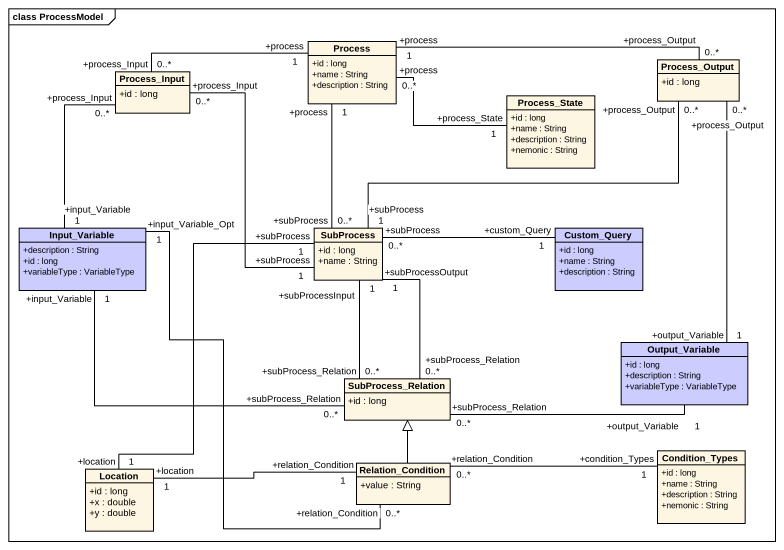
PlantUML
@startuml
mainframe class ProcessModel
hide circle
hide empty members
skinparam classAttributeIconSize 0
class "Process" as Process_ {
  +id : long
  +name : String
  +description : String
}
class Process_Input {
  +id : long
}
class Process_Output {
  +id : long
}
class Process_State {
  +id : long
  +name : String
  +description : String
  +nemonic : String
}
class Input_Variable #CCCCFF {
  +description : String
  +id : long
  +variableType : VariableType
}
class SubProcess {
  +id : long
  +name : String
}
class Custom_Query #CCCCFF {
  +id : long
  +name : String
  +description : String
}
class Output_Variable #CCCCFF {
  +id : long
  +description : String
  +variableType : VariableType
}
class SubProcess_Relation {
  +id : long
}
class Relation_Condition {
  +value : String
}
class Condition_Types {
  +id : long
  +name : String
  +description : String
  +nemonic : String
}
class Location {
  +id : long
  +x : double
  +y : double
}
Process_ "+process\n1" -left- "+process_Input\n0..*" Process_Input
Process_ "1\n+process" -right- "0..*\n+process_Output" Process_Output
Process_ "0..*\n+process" -right- "1\n+process_State" Process_State
Process_Input "0..*\n+process_Input" -- "1\n+subProcess" SubProcess
Process_Output "0..*\n+process_Output" -left- "1\n+subProcess" SubProcess
Process_Output "0..*\n+process_Output" -- "1\n+output_Variable" Output_Variable
Input_Variable "1\n+input_Variable" -up- "0..*\n+process_Input" Process_Input
SubProcess "0..*\n+subProcess" -up- "1\n+process" Process_
SubProcess "0..*\n+subProcess" -right- "1\n+custom_Query" Custom_Query
SubProcess_Relation "0..*\n+subProcess_Relation" -left- "+input_Variable\n1" Input_Variable
SubProcess_Relation "0..*\n+subProcess_Relation" -up- "1\n+subProcessInput" SubProcess
SubProcess_Relation "0..*\n+subProcess_Relation" -up- "1\n+subProcessOutput" SubProcess
SubProcess_Relation "0..*\n+subProcess_Relation" -right- "+output_Variable\n1" Output_Variable
Relation_Condition "0..*\n+relation_Condition" -up- "1\n+input_Variable_Opt" Input_Variable
Relation_Condition -up-|> SubProcess_Relation
Relation_Condition "0..*\n+relation_Condition" -right- "1\n+condition_Types" Condition_Types
Relation_Condition "1\n+relation_Condition" -left- "1\n+location" Location
Location "1\n+location" -up- "1\n+subProcess" SubProcess
@enduml
